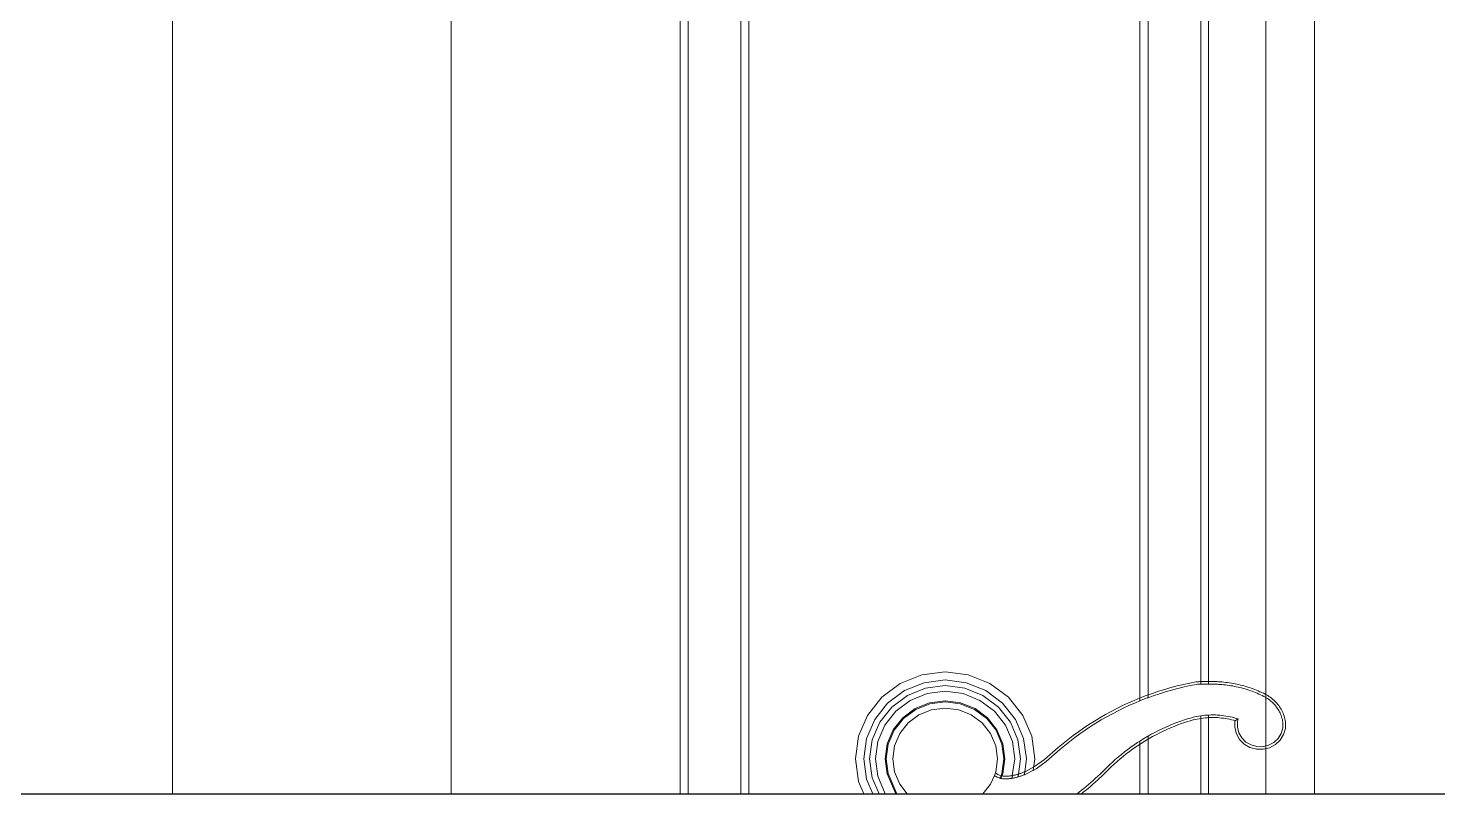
# Model space of a CAD drawing. Header units: inches. Extents: x -5096374 to -5070857, y -3259973 to -3243900.
# Drawn here: x -5072345.47 to -5072338.15, y -3259140.1 to -3259136.12 of the extents above; entities that cross this region are included whole.
import ezdxf

# ---------------------------------------------------------------- set-up
doc = ezdxf.new("R2010")
doc.units = ezdxf.units.IN
doc.header["$LTSCALE"] = 2
doc.header["$MEASUREMENT"] = 0
doc.layers.get('0').update_dxf_attribs({"linetype": 'CONTINUOUS'})
doc.layers.add('window', color=4, linetype='CONTINUOUS', lineweight=13)

msp = doc.modelspace()

# ---------------------------------------------------------------- linework, layer by layer
at = {"ltscale": 0.5}
msp.add_line((-5072498.6349, -3259140.0962), (-5072073.9565, -3259140.0962), dxfattribs=at)
at = {"layer": 'window'}
for p, q in [((-5072344.7152, -3259094.2814), (-5072344.7152, -3259140.0962)), ((-5072343.2689, -3259095.6783), (-5072343.2689, -3259140.0962)), ((-5072339.0389, -3259099.7818), (-5072339.0389, -3259140.0962)), ((-5072338.7869, -3259140.0962), (-5072338.7869, -3259100.0262)), ((-5072342.0797, -3259133.3103), (-5072342.0797, -3259140.0962)), ((-5072342.0393, -3259133.3372), (-5072342.0393, -3259140.0962)), ((-5072339.3775, -3259139.5134), (-5072339.377, -3259133.3372)), ((-5072339.3365, -3259139.5262), (-5072339.3365, -3259133.3103)), ((-5072341.7659, -3259133.5191), (-5072341.7659, -3259140.0962)), ((-5072341.7229, -3259140.0962), (-5072341.7229, -3259133.5477)), ((-5072339.6934, -3259133.5477), (-5072339.6934, -3259139.6138)), ((-5072339.6504, -3259139.5971), (-5072339.6504, -3259133.5191)), ((-5072340.9373, -3259139.5234), (-5072340.825, -3259139.4783)), ((-5072340.825, -3259139.4783), (-5072340.7045, -3259139.4629)), ((-5072340.8137, -3259139.5192), (-5072340.7045, -3259139.5052)), ((-5072340.7045, -3259139.4629), (-5072340.584, -3259139.4783)), ((-5072340.7045, -3259139.5052), (-5072340.5953, -3259139.5192)), ((-5072340.584, -3259139.4783), (-5072340.4717, -3259139.5234)), ((-5072339.3831, -3259139.5137), (-5072339.3775, -3259139.5134)), ((-5072339.3775, -3259139.5134), (-5072339.372, -3259139.5132)), ((-5072339.3769, -3259139.5269), (-5072339.3775, -3259139.5134)), ((-5072339.372, -3259139.5132), (-5072339.3664, -3259139.513)), ((-5072339.3664, -3259139.513), (-5072339.3609, -3259139.5129)), ((-5072339.3609, -3259139.5129), (-5072339.3553, -3259139.5128)), ((-5072339.3553, -3259139.5128), (-5072339.3498, -3259139.5127)), ((-5072339.3498, -3259139.5127), (-5072339.3442, -3259139.5127)), ((-5072339.3442, -3259139.5127), (-5072339.3387, -3259139.5127)), ((-5072339.3387, -3259139.5127), (-5072339.3331, -3259139.5127)), ((-5072339.3331, -3259139.5127), (-5072339.3276, -3259139.5127)), ((-5072339.3276, -3259139.5127), (-5072339.322, -3259139.5128)), ((-5072339.322, -3259139.5128), (-5072339.3165, -3259139.513)), ((-5072339.3165, -3259139.513), (-5072339.3109, -3259139.5131)), ((-5072339.3109, -3259139.5131), (-5072339.3054, -3259139.5133)), ((-5072339.3054, -3259139.5133), (-5072339.2998, -3259139.5136)), ((-5072341.0337, -3259139.5952), (-5072340.9373, -3259139.5234)), ((-5072341.0029, -3259139.6251), (-5072340.9155, -3259139.5601)), ((-5072340.9814, -3259139.646), (-5072340.9003, -3259139.5856)), ((-5072340.9155, -3259139.5601), (-5072340.8137, -3259139.5192)), ((-5072340.9003, -3259139.5856), (-5072340.8058, -3259139.5477)), ((-5072340.8853, -3259139.6109), (-5072340.7981, -3259139.5758)), ((-5072340.8058, -3259139.5477), (-5072340.7045, -3259139.534)), ((-5072340.7981, -3259139.5758), (-5072340.7045, -3259139.5639)), ((-5072340.7045, -3259139.534), (-5072340.6029, -3259139.547)), ((-5072340.7045, -3259139.5639), (-5072340.6109, -3259139.5758)), ((-5072340.6109, -3259139.5758), (-5072340.5237, -3259139.6109)), ((-5072340.6029, -3259139.547), (-5072340.5087, -3259139.5856)), ((-5072340.5953, -3259139.5192), (-5072340.4935, -3259139.5601)), ((-5072340.5087, -3259139.5856), (-5072340.4276, -3259139.646)), ((-5072340.4935, -3259139.5601), (-5072340.4061, -3259139.6251)), ((-5072340.4717, -3259139.5234), (-5072340.3752, -3259139.5952)), ((-5072339.6911, -3259139.5982), (-5072339.6599, -3259139.5861)), ((-5072339.6599, -3259139.5861), (-5072339.6283, -3259139.5748)), ((-5072339.6283, -3259139.5748), (-5072339.5965, -3259139.5641)), ((-5072339.6236, -3259139.5875), (-5072339.5921, -3259139.5769)), ((-5072339.5965, -3259139.5641), (-5072339.5645, -3259139.5541)), ((-5072339.5921, -3259139.5769), (-5072339.5604, -3259139.567)), ((-5072339.5645, -3259139.5541), (-5072339.5323, -3259139.5449)), ((-5072339.5604, -3259139.567), (-5072339.5284, -3259139.5578)), ((-5072339.5323, -3259139.5449), (-5072339.4998, -3259139.5363)), ((-5072339.5284, -3259139.5578), (-5072339.4963, -3259139.5493)), ((-5072339.4998, -3259139.5363), (-5072339.4671, -3259139.5284)), ((-5072339.4963, -3259139.5493), (-5072339.4639, -3259139.5415)), ((-5072339.4671, -3259139.5284), (-5072339.4343, -3259139.5213)), ((-5072339.4639, -3259139.5415), (-5072339.4314, -3259139.5345)), ((-5072339.4343, -3259139.5213), (-5072339.4006, -3259139.5147)), ((-5072339.4314, -3259139.5345), (-5072339.3987, -3259139.5281)), ((-5072339.4006, -3259139.5147), (-5072339.3941, -3259139.5143)), ((-5072339.3987, -3259139.5281), (-5072339.3933, -3259139.5277)), ((-5072339.3941, -3259139.5143), (-5072339.3886, -3259139.514)), ((-5072339.3933, -3259139.5277), (-5072339.3878, -3259139.5274)), ((-5072339.3886, -3259139.514), (-5072339.3831, -3259139.5137)), ((-5072339.3878, -3259139.5274), (-5072339.3824, -3259139.5272)), ((-5072339.3824, -3259139.5272), (-5072339.3769, -3259139.5269)), ((-5072339.3769, -3259139.5269), (-5072339.3715, -3259139.5267)), ((-5072339.3715, -3259139.5267), (-5072339.366, -3259139.5265)), ((-5072339.366, -3259139.5265), (-5072339.3605, -3259139.5264)), ((-5072339.3605, -3259139.5264), (-5072339.3551, -3259139.5263)), ((-5072339.3551, -3259139.5263), (-5072339.3496, -3259139.5262)), ((-5072339.3496, -3259139.5262), (-5072339.3441, -3259139.5262)), ((-5072339.3441, -3259139.5262), (-5072339.3387, -3259139.5262)), ((-5072339.3387, -3259139.5262), (-5072339.3365, -3259139.5262)), ((-5072339.3365, -3259139.5262), (-5072339.3332, -3259139.5262)), ((-5072339.3332, -3259139.5262), (-5072339.3278, -3259139.5262)), ((-5072339.3278, -3259139.5262), (-5072339.3223, -3259139.5263)), ((-5072339.3223, -3259139.5263), (-5072339.3168, -3259139.5265)), ((-5072339.3168, -3259139.5265), (-5072339.3114, -3259139.5266)), ((-5072339.3114, -3259139.5266), (-5072339.3059, -3259139.5268)), ((-5072339.3059, -3259139.5268), (-5072339.3005, -3259139.527)), ((-5072339.3005, -3259139.527), (-5072339.295, -3259139.5273)), ((-5072339.2998, -3259139.5136), (-5072339.2943, -3259139.5138)), ((-5072339.295, -3259139.5273), (-5072339.2895, -3259139.5276)), ((-5072339.2943, -3259139.5138), (-5072339.2887, -3259139.5141)), ((-5072339.2895, -3259139.5276), (-5072339.2841, -3259139.5279)), ((-5072339.2887, -3259139.5141), (-5072339.2832, -3259139.5144)), ((-5072339.2841, -3259139.5279), (-5072339.2786, -3259139.5283)), ((-5072339.2832, -3259139.5144), (-5072339.2777, -3259139.5148)), ((-5072339.2786, -3259139.5283), (-5072339.2732, -3259139.5287)), ((-5072339.2777, -3259139.5148), (-5072339.2721, -3259139.5152)), ((-5072339.2732, -3259139.5287), (-5072339.2677, -3259139.5291)), ((-5072339.2721, -3259139.5152), (-5072339.2665, -3259139.5156)), ((-5072339.2677, -3259139.5291), (-5072339.2583, -3259139.5299)), ((-5072339.2665, -3259139.5156), (-5072339.2569, -3259139.5165)), ((-5072339.2583, -3259139.5299), (-5072339.2488, -3259139.5309)), ((-5072339.2569, -3259139.5165), (-5072339.2472, -3259139.5175)), ((-5072339.2488, -3259139.5309), (-5072339.2394, -3259139.5321)), ((-5072339.2472, -3259139.5175), (-5072339.2375, -3259139.5187)), ((-5072339.2394, -3259139.5321), (-5072339.2299, -3259139.5334)), ((-5072339.2375, -3259139.5187), (-5072339.2279, -3259139.52)), ((-5072339.2299, -3259139.5334), (-5072339.2205, -3259139.5348)), ((-5072339.2279, -3259139.52), (-5072339.2182, -3259139.5215)), ((-5072339.2205, -3259139.5348), (-5072339.2112, -3259139.5364)), ((-5072339.2182, -3259139.5215), (-5072339.2086, -3259139.5232)), ((-5072339.2112, -3259139.5364), (-5072339.2018, -3259139.5382)), ((-5072339.2086, -3259139.5232), (-5072339.1991, -3259139.525)), ((-5072339.2018, -3259139.5382), (-5072339.1925, -3259139.5401)), ((-5072339.1991, -3259139.525), (-5072339.1895, -3259139.5269)), ((-5072339.1925, -3259139.5401), (-5072339.1832, -3259139.5421)), ((-5072339.1895, -3259139.5269), (-5072339.18, -3259139.529)), ((-5072339.1832, -3259139.5421), (-5072339.174, -3259139.5443)), ((-5072339.18, -3259139.529), (-5072339.1705, -3259139.5313)), ((-5072339.174, -3259139.5443), (-5072339.1648, -3259139.5467)), ((-5072339.1705, -3259139.5313), (-5072339.1611, -3259139.5337)), ((-5072339.1648, -3259139.5467), (-5072339.1556, -3259139.5492)), ((-5072339.1611, -3259139.5337), (-5072339.1517, -3259139.5362)), ((-5072339.1556, -3259139.5492), (-5072339.1465, -3259139.5518)), ((-5072339.1517, -3259139.5362), (-5072339.1424, -3259139.5389)), ((-5072339.1465, -3259139.5518), (-5072339.1374, -3259139.5546)), ((-5072339.1424, -3259139.5389), (-5072339.1331, -3259139.5418)), ((-5072339.1374, -3259139.5546), (-5072339.1284, -3259139.5576)), ((-5072339.1331, -3259139.5418), (-5072339.1238, -3259139.5448)), ((-5072339.1284, -3259139.5576), (-5072339.1194, -3259139.5607)), ((-5072339.1238, -3259139.5448), (-5072339.1147, -3259139.548)), ((-5072339.1194, -3259139.5607), (-5072339.1105, -3259139.5639)), ((-5072339.1147, -3259139.548), (-5072339.1055, -3259139.5513)), ((-5072339.1105, -3259139.5639), (-5072339.1016, -3259139.5673)), ((-5072339.1055, -3259139.5513), (-5072339.0964, -3259139.5547)), ((-5072339.1016, -3259139.5673), (-5072339.0928, -3259139.5708)), ((-5072339.0964, -3259139.5547), (-5072339.0874, -3259139.5583)), ((-5072339.0928, -3259139.5708), (-5072339.0841, -3259139.5744)), ((-5072339.0874, -3259139.5583), (-5072339.0785, -3259139.5621)), ((-5072339.0841, -3259139.5744), (-5072339.0754, -3259139.5782)), ((-5072339.0785, -3259139.5621), (-5072339.0696, -3259139.566)), ((-5072339.0754, -3259139.5782), (-5072339.0668, -3259139.5822)), ((-5072339.0696, -3259139.566), (-5072339.0608, -3259139.57)), ((-5072339.0668, -3259139.5822), (-5072339.0583, -3259139.5862)), ((-5072339.0608, -3259139.57), (-5072339.052, -3259139.5742)), ((-5072339.0583, -3259139.5862), (-5072339.0498, -3259139.5904)), ((-5072339.052, -3259139.5742), (-5072339.0433, -3259139.5785)), ((-5072339.0433, -3259139.5785), (-5072339.0364, -3259139.5822)), ((-5072339.0364, -3259139.5822), (-5072339.0297, -3259139.5861)), ((-5072339.0297, -3259139.5861), (-5072339.0231, -3259139.5903)), ((-5072341.1077, -3259139.6888), (-5072341.0337, -3259139.5952)), ((-5072341.07, -3259139.7099), (-5072341.0029, -3259139.6251)), ((-5072341.0436, -3259139.7247), (-5072340.9814, -3259139.646)), ((-5072340.9601, -3259139.6666), (-5072340.8853, -3259139.6109)), ((-5072340.9242, -3259139.7015), (-5072340.8598, -3259139.6536)), ((-5072340.9203, -3259139.7053), (-5072340.8571, -3259139.6582)), ((-5072340.8598, -3259139.6536), (-5072340.7849, -3259139.6235)), ((-5072340.8571, -3259139.6582), (-5072340.7835, -3259139.6287)), ((-5072340.7749, -3259139.6597), (-5072340.8405, -3259139.6861)), ((-5072340.7849, -3259139.6235), (-5072340.7045, -3259139.6132)), ((-5072340.7835, -3259139.6287), (-5072340.7045, -3259139.6186)), ((-5072340.7045, -3259139.6507), (-5072340.7749, -3259139.6597)), ((-5072340.7045, -3259139.6132), (-5072340.6241, -3259139.6235)), ((-5072340.7045, -3259139.6186), (-5072340.6255, -3259139.6287)), ((-5072340.6341, -3259139.6597), (-5072340.7045, -3259139.6507)), ((-5072340.5685, -3259139.6861), (-5072340.6341, -3259139.6597)), ((-5072340.6255, -3259139.6287), (-5072340.5519, -3259139.6582)), ((-5072340.6241, -3259139.6235), (-5072340.5491, -3259139.6536)), ((-5072340.5519, -3259139.6582), (-5072340.4887, -3259139.7053)), ((-5072340.5491, -3259139.6536), (-5072340.4848, -3259139.7015)), ((-5072340.5237, -3259139.6109), (-5072340.4488, -3259139.6666)), ((-5072340.4276, -3259139.646), (-5072340.3653, -3259139.7247)), ((-5072340.4061, -3259139.6251), (-5072340.339, -3259139.7099)), ((-5072340.3752, -3259139.5952), (-5072340.3012, -3259139.6888)), ((-5072339.8429, -3259139.6685), (-5072339.8132, -3259139.6531)), ((-5072339.8132, -3259139.6531), (-5072339.7832, -3259139.6384)), ((-5072339.8068, -3259139.6651), (-5072339.777, -3259139.6505)), ((-5072339.7832, -3259139.6384), (-5072339.7528, -3259139.6243)), ((-5072339.777, -3259139.6505), (-5072339.7469, -3259139.6366)), ((-5072339.7528, -3259139.6243), (-5072339.7221, -3259139.6109)), ((-5072339.7469, -3259139.6366), (-5072339.7165, -3259139.6233)), ((-5072339.7221, -3259139.6109), (-5072339.6911, -3259139.5982)), ((-5072339.7165, -3259139.6233), (-5072339.6934, -3259139.6138)), ((-5072339.6934, -3259139.6138), (-5072339.6859, -3259139.6107)), ((-5072339.6859, -3259139.6107), (-5072339.6549, -3259139.5987)), ((-5072339.6549, -3259139.5987), (-5072339.6504, -3259139.5971)), ((-5072339.6504, -3259139.5971), (-5072339.6236, -3259139.5875)), ((-5072339.0498, -3259139.5904), (-5072339.0434, -3259139.5939)), ((-5072339.0434, -3259139.5939), (-5072339.0389, -3259139.5964)), ((-5072339.0389, -3259139.5964), (-5072339.0371, -3259139.5975)), ((-5072339.0371, -3259139.5975), (-5072339.0309, -3259139.6014)), ((-5072339.0309, -3259139.6014), (-5072339.0249, -3259139.6055)), ((-5072339.0249, -3259139.6055), (-5072339.0191, -3259139.6099)), ((-5072339.0231, -3259139.5903), (-5072339.0167, -3259139.5947)), ((-5072339.0191, -3259139.6099), (-5072339.0135, -3259139.6144)), ((-5072339.0167, -3259139.5947), (-5072339.0104, -3259139.5993)), ((-5072339.0135, -3259139.6144), (-5072339.008, -3259139.6192)), ((-5072339.0104, -3259139.5993), (-5072339.0044, -3259139.6042)), ((-5072339.008, -3259139.6192), (-5072339.0028, -3259139.6242)), ((-5072339.0044, -3259139.6042), (-5072338.9985, -3259139.6094)), ((-5072339.0028, -3259139.6242), (-5072338.9977, -3259139.6293)), ((-5072338.9985, -3259139.6094), (-5072338.9929, -3259139.6147)), ((-5072338.9977, -3259139.6293), (-5072338.9929, -3259139.6347)), ((-5072338.9929, -3259139.6147), (-5072338.9875, -3259139.6202)), ((-5072338.9929, -3259139.6347), (-5072338.9883, -3259139.6402)), ((-5072338.9883, -3259139.6402), (-5072338.9839, -3259139.6459)), ((-5072338.9875, -3259139.6202), (-5072338.9823, -3259139.626)), ((-5072338.9839, -3259139.6459), (-5072338.9797, -3259139.6518)), ((-5072338.9823, -3259139.626), (-5072338.9773, -3259139.6319)), ((-5072338.9797, -3259139.6518), (-5072338.9758, -3259139.6578)), ((-5072338.9773, -3259139.6319), (-5072338.9726, -3259139.638)), ((-5072338.9758, -3259139.6578), (-5072338.9721, -3259139.6639)), ((-5072338.9726, -3259139.638), (-5072338.9681, -3259139.6443)), ((-5072338.9681, -3259139.6443), (-5072338.9639, -3259139.6508)), ((-5072338.9639, -3259139.6508), (-5072338.96, -3259139.6574)), ((-5072338.96, -3259139.6574), (-5072338.9563, -3259139.6641)), ((-5072341.1543, -3259139.7977), (-5072341.1077, -3259139.6888)), ((-5072341.1121, -3259139.8087), (-5072341.07, -3259139.7099)), ((-5072341.0828, -3259139.8163), (-5072341.0436, -3259139.7247)), ((-5072341.0176, -3259139.7392), (-5072340.9601, -3259139.6666)), ((-5072340.9735, -3259139.7639), (-5072340.9242, -3259139.7015)), ((-5072340.9688, -3259139.7666), (-5072340.9203, -3259139.7053)), ((-5072340.8969, -3259139.728), (-5072340.9401, -3259139.7827)), ((-5072340.8405, -3259139.6861), (-5072340.8969, -3259139.728)), ((-5072340.5121, -3259139.728), (-5072340.5685, -3259139.6861)), ((-5072340.4689, -3259139.7827), (-5072340.5121, -3259139.728)), ((-5072340.4887, -3259139.7053), (-5072340.4402, -3259139.7666)), ((-5072340.4848, -3259139.7015), (-5072340.4354, -3259139.7639)), ((-5072340.4488, -3259139.6666), (-5072340.3914, -3259139.7392)), ((-5072340.3653, -3259139.7247), (-5072340.3262, -3259139.8163)), ((-5072340.339, -3259139.7099), (-5072340.2968, -3259139.8087)), ((-5072340.3012, -3259139.6888), (-5072340.2547, -3259139.7977)), ((-5072339.9578, -3259139.7363), (-5072339.9297, -3259139.7184)), ((-5072339.95, -3259139.7475), (-5072339.9222, -3259139.7298)), ((-5072339.9297, -3259139.7184), (-5072339.9011, -3259139.7011)), ((-5072339.9222, -3259139.7298), (-5072339.8939, -3259139.7127)), ((-5072339.9011, -3259139.7011), (-5072339.8722, -3259139.6845)), ((-5072339.8939, -3259139.7127), (-5072339.8652, -3259139.6962)), ((-5072339.8722, -3259139.6845), (-5072339.8429, -3259139.6685)), ((-5072339.8652, -3259139.6962), (-5072339.8362, -3259139.6803)), ((-5072339.8362, -3259139.6803), (-5072339.8068, -3259139.6651)), ((-5072339.501, -3259139.7261), (-5072339.5205, -3259139.7337)), ((-5072339.4814, -3259139.7189), (-5072339.501, -3259139.7261)), ((-5072339.4766, -3259139.7316), (-5072339.496, -3259139.7387)), ((-5072339.4615, -3259139.7121), (-5072339.4814, -3259139.7189)), ((-5072339.457, -3259139.7249), (-5072339.4766, -3259139.7316)), ((-5072339.4416, -3259139.7057), (-5072339.4615, -3259139.7121)), ((-5072339.4374, -3259139.7186), (-5072339.457, -3259139.7249)), ((-5072339.4311, -3259139.7026), (-5072339.4416, -3259139.7057)), ((-5072339.4272, -3259139.7155), (-5072339.4374, -3259139.7186)), ((-5072339.4205, -3259139.6998), (-5072339.4311, -3259139.7026)), ((-5072339.417, -3259139.7128), (-5072339.4272, -3259139.7155)), ((-5072339.4098, -3259139.6972), (-5072339.4205, -3259139.6998)), ((-5072339.4067, -3259139.7103), (-5072339.417, -3259139.7128)), ((-5072339.3991, -3259139.6949), (-5072339.4098, -3259139.6972)), ((-5072339.3963, -3259139.7081), (-5072339.4067, -3259139.7103)), ((-5072339.3883, -3259139.6929), (-5072339.3991, -3259139.6949)), ((-5072339.3859, -3259139.7062), (-5072339.3963, -3259139.7081)), ((-5072339.3775, -3259139.6911), (-5072339.3883, -3259139.6929)), ((-5072339.3754, -3259139.7045), (-5072339.3859, -3259139.7062)), ((-5072339.3666, -3259139.6897), (-5072339.3775, -3259139.6911)), ((-5072339.3774, -3259140.0962), (-5072339.3775, -3259139.6911)), ((-5072339.3649, -3259139.7031), (-5072339.3754, -3259139.7045)), ((-5072339.3557, -3259139.6885), (-5072339.3666, -3259139.6897)), ((-5072339.3543, -3259139.7019), (-5072339.3649, -3259139.7031)), ((-5072339.3447, -3259139.6876), (-5072339.3557, -3259139.6885)), ((-5072339.3437, -3259139.7011), (-5072339.3543, -3259139.7019)), ((-5072339.3365, -3259139.6871), (-5072339.3447, -3259139.6876)), ((-5072339.3331, -3259139.7005), (-5072339.3437, -3259139.7011)), ((-5072339.3338, -3259139.687), (-5072339.3365, -3259139.6871)), ((-5072339.3365, -3259140.0962), (-5072339.3365, -3259139.6871)), ((-5072339.3228, -3259139.6867), (-5072339.3338, -3259139.687)), ((-5072339.3225, -3259139.7001), (-5072339.3331, -3259139.7005)), ((-5072339.3118, -3259139.6866), (-5072339.3228, -3259139.6867)), ((-5072339.3119, -3259139.7001), (-5072339.3225, -3259139.7001)), ((-5072339.3013, -3259139.7003), (-5072339.3119, -3259139.7001)), ((-5072339.3008, -3259139.6868), (-5072339.3118, -3259139.6866)), ((-5072339.2907, -3259139.7008), (-5072339.3013, -3259139.7003)), ((-5072339.2898, -3259139.6873), (-5072339.3008, -3259139.6868)), ((-5072339.2801, -3259139.7016), (-5072339.2907, -3259139.7008)), ((-5072339.2789, -3259139.6881), (-5072339.2898, -3259139.6873)), ((-5072339.2695, -3259139.7026), (-5072339.2801, -3259139.7016)), ((-5072339.268, -3259139.6892), (-5072339.2789, -3259139.6881)), ((-5072339.259, -3259139.7039), (-5072339.2695, -3259139.7026)), ((-5072339.2571, -3259139.6905), (-5072339.268, -3259139.6892)), ((-5072339.2485, -3259139.7055), (-5072339.259, -3259139.7039)), ((-5072339.2462, -3259139.6922), (-5072339.2571, -3259139.6905)), ((-5072339.2381, -3259139.7073), (-5072339.2485, -3259139.7055)), ((-5072339.2354, -3259139.6941), (-5072339.2462, -3259139.6922)), ((-5072339.2277, -3259139.7094), (-5072339.2381, -3259139.7073)), ((-5072339.2247, -3259139.6963), (-5072339.2354, -3259139.6941)), ((-5072339.2174, -3259139.7118), (-5072339.2277, -3259139.7094)), ((-5072339.214, -3259139.6987), (-5072339.2247, -3259139.6963)), ((-5072339.2071, -3259139.7145), (-5072339.2174, -3259139.7118)), ((-5072339.2033, -3259139.7015), (-5072339.214, -3259139.6987)), ((-5072339.1995, -3259139.7166), (-5072339.2071, -3259139.7145)), ((-5072339.1928, -3259139.7045), (-5072339.2033, -3259139.7015)), ((-5072339.2005, -3259139.7516), (-5072339.1999, -3259139.718)), ((-5072339.1999, -3259139.718), (-5072339.1995, -3259139.7166)), ((-5072339.1969, -3259139.7174), (-5072339.1995, -3259139.7166)), ((-5072339.1824, -3259139.7077), (-5072339.1975, -3259139.7156)), ((-5072339.1824, -3259139.7077), (-5072339.1928, -3259139.7045)), ((-5072339.1866, -3259139.7501), (-5072339.186, -3259139.72)), ((-5072339.186, -3259139.72), (-5072339.1824, -3259139.7077)), ((-5072338.9721, -3259139.6639), (-5072338.9687, -3259139.6702)), ((-5072338.9687, -3259139.6702), (-5072338.9655, -3259139.6766)), ((-5072338.9655, -3259139.6766), (-5072338.9626, -3259139.6832)), ((-5072338.9626, -3259139.6832), (-5072338.9599, -3259139.6898)), ((-5072338.9599, -3259139.6898), (-5072338.9575, -3259139.6965)), ((-5072338.9575, -3259139.6965), (-5072338.9554, -3259139.7034)), ((-5072338.9563, -3259139.6641), (-5072338.9529, -3259139.671)), ((-5072338.9554, -3259139.7034), (-5072338.9536, -3259139.7102)), ((-5072338.9536, -3259139.7102), (-5072338.952, -3259139.7172)), ((-5072338.9529, -3259139.671), (-5072338.9497, -3259139.678)), ((-5072338.952, -3259139.7172), (-5072338.9507, -3259139.7242)), ((-5072338.9507, -3259139.7242), (-5072338.9513, -3259139.7542)), ((-5072338.9497, -3259139.678), (-5072338.9469, -3259139.6852)), ((-5072338.9469, -3259139.6852), (-5072338.9443, -3259139.6924)), ((-5072338.9443, -3259139.6924), (-5072338.942, -3259139.6997)), ((-5072338.942, -3259139.6997), (-5072338.9401, -3259139.7071)), ((-5072338.9401, -3259139.7071), (-5072338.9384, -3259139.7146)), ((-5072338.9384, -3259139.7146), (-5072338.9368, -3259139.7231)), ((-5072338.9368, -3259139.7231), (-5072338.9374, -3259139.7563)), ((-5072341.1701, -3259139.9146), (-5072341.1543, -3259139.7977)), ((-5072341.0537, -3259139.8238), (-5072341.0176, -3259139.7392)), ((-5072341.0046, -3259139.8366), (-5072340.9735, -3259139.7639)), ((-5072340.9993, -3259139.838), (-5072340.9688, -3259139.7666)), ((-5072340.9401, -3259139.7827), (-5072340.9673, -3259139.8463)), ((-5072340.4417, -3259139.8463), (-5072340.4689, -3259139.7827)), ((-5072340.4402, -3259139.7666), (-5072340.4097, -3259139.838)), ((-5072340.4354, -3259139.7639), (-5072340.4044, -3259139.8366)), ((-5072340.3914, -3259139.7392), (-5072340.3552, -3259139.8238)), ((-5072340.2547, -3259139.7977), (-5072340.2388, -3259139.9146)), ((-5072340.066, -3259139.8138), (-5072340.0396, -3259139.7936)), ((-5072340.0572, -3259139.8243), (-5072340.0311, -3259139.8042)), ((-5072340.0396, -3259139.7936), (-5072340.0128, -3259139.7739)), ((-5072340.0311, -3259139.8042), (-5072340.0045, -3259139.7847)), ((-5072340.0128, -3259139.7739), (-5072339.9855, -3259139.7548)), ((-5072340.0045, -3259139.7847), (-5072339.9775, -3259139.7658)), ((-5072339.9855, -3259139.7548), (-5072339.9578, -3259139.7363)), ((-5072339.9775, -3259139.7658), (-5072339.95, -3259139.7475)), ((-5072339.6521, -3259139.7973), (-5072339.6701, -3259139.8079)), ((-5072339.6504, -3259139.7964), (-5072339.6521, -3259139.7973)), ((-5072339.6339, -3259139.7871), (-5072339.6504, -3259139.7964)), ((-5072339.6504, -3259140.0962), (-5072339.6504, -3259139.7964)), ((-5072339.6271, -3259139.7989), (-5072339.645, -3259139.8089)), ((-5072339.6155, -3259139.7773), (-5072339.6339, -3259139.7871)), ((-5072339.6089, -3259139.7892), (-5072339.6271, -3259139.7989)), ((-5072339.5969, -3259139.7678), (-5072339.6155, -3259139.7773)), ((-5072339.5905, -3259139.7798), (-5072339.6089, -3259139.7892)), ((-5072339.5781, -3259139.7587), (-5072339.5969, -3259139.7678)), ((-5072339.572, -3259139.7709), (-5072339.5905, -3259139.7798)), ((-5072339.5591, -3259139.75), (-5072339.5781, -3259139.7587)), ((-5072339.5532, -3259139.7622), (-5072339.572, -3259139.7709)), ((-5072339.5399, -3259139.7416), (-5072339.5591, -3259139.75)), ((-5072339.5343, -3259139.754), (-5072339.5532, -3259139.7622)), ((-5072339.5205, -3259139.7337), (-5072339.5399, -3259139.7416)), ((-5072339.5152, -3259139.7461), (-5072339.5343, -3259139.754)), ((-5072339.496, -3259139.7387), (-5072339.5152, -3259139.7461)), ((-5072339.1922, -3259139.7842), (-5072339.2005, -3259139.7516)), ((-5072339.1754, -3259139.8136), (-5072339.1922, -3259139.7842)), ((-5072339.1791, -3259139.7792), (-5072339.1866, -3259139.7501)), ((-5072339.1641, -3259139.8055), (-5072339.1791, -3259139.7792)), ((-5072339.1426, -3259139.8272), (-5072339.1641, -3259139.8055)), ((-5072338.9599, -3259139.7831), (-5072338.9758, -3259139.8089)), ((-5072338.947, -3259139.7886), (-5072338.9649, -3259139.8174)), ((-5072338.9513, -3259139.7542), (-5072338.9599, -3259139.7831)), ((-5072338.9374, -3259139.7563), (-5072338.947, -3259139.7886)), ((-5072341.1265, -3259139.9146), (-5072341.1121, -3259139.8087)), ((-5072341.0968, -3259139.9146), (-5072341.0828, -3259139.8163)), ((-5072341.066, -3259139.9146), (-5072341.0537, -3259139.8238)), ((-5072341.0152, -3259139.9146), (-5072341.0046, -3259139.8366)), ((-5072341.0097, -3259139.9146), (-5072340.9993, -3259139.838)), ((-5072340.9673, -3259139.8463), (-5072340.9765, -3259139.9146)), ((-5072340.4324, -3259139.9146), (-5072340.4417, -3259139.8463)), ((-5072340.4097, -3259139.838), (-5072340.3993, -3259139.9146)), ((-5072340.4044, -3259139.8366), (-5072340.3938, -3259139.9146)), ((-5072340.3552, -3259139.8238), (-5072340.3429, -3259139.9146)), ((-5072340.3262, -3259139.8163), (-5072340.3129, -3259139.9146)), ((-5072340.2968, -3259139.8087), (-5072340.2825, -3259139.9146)), ((-5072340.189, -3259139.9178), (-5072340.1172, -3259139.856)), ((-5072340.1802, -3259139.9282), (-5072340.1081, -3259139.8661)), ((-5072340.1172, -3259139.856), (-5072340.0919, -3259139.8347)), ((-5072340.1081, -3259139.8661), (-5072340.0829, -3259139.8449)), ((-5072340.0919, -3259139.8347), (-5072340.066, -3259139.8138)), ((-5072340.0829, -3259139.8449), (-5072340.0572, -3259139.8243)), ((-5072339.7729, -3259139.8786), (-5072339.7892, -3259139.8915)), ((-5072339.7564, -3259139.8659), (-5072339.7729, -3259139.8786)), ((-5072339.7479, -3259139.8766), (-5072339.7642, -3259139.8891)), ((-5072339.7396, -3259139.8537), (-5072339.7564, -3259139.8659)), ((-5072339.7314, -3259139.8645), (-5072339.7479, -3259139.8766)), ((-5072339.7226, -3259139.8417), (-5072339.7396, -3259139.8537)), ((-5072339.7146, -3259139.8527), (-5072339.7314, -3259139.8645)), ((-5072339.7053, -3259139.8301), (-5072339.7226, -3259139.8417)), ((-5072339.6975, -3259139.8413), (-5072339.7146, -3259139.8527)), ((-5072339.6934, -3259139.8224), (-5072339.7053, -3259139.8301)), ((-5072339.6803, -3259139.8301), (-5072339.6975, -3259139.8413)), ((-5072339.6878, -3259139.8188), (-5072339.6934, -3259139.8224)), ((-5072339.6934, -3259139.8224), (-5072339.6934, -3259140.0962)), ((-5072339.6701, -3259139.8079), (-5072339.6878, -3259139.8188)), ((-5072339.6627, -3259139.8194), (-5072339.6803, -3259139.8301)), ((-5072339.645, -3259139.8089), (-5072339.6627, -3259139.8194)), ((-5072339.1513, -3259139.8378), (-5072339.1754, -3259139.8136)), ((-5072339.1217, -3259139.8551), (-5072339.1513, -3259139.8378)), ((-5072339.1161, -3259139.8427), (-5072339.1426, -3259139.8272)), ((-5072339.0884, -3259139.8644), (-5072339.1217, -3259139.8551)), ((-5072339.0863, -3259139.851), (-5072339.1161, -3259139.8427)), ((-5072339.0537, -3259139.865), (-5072339.0884, -3259139.8644)), ((-5072339.0553, -3259139.8515), (-5072339.0863, -3259139.851)), ((-5072339.0389, -3259139.8476), (-5072339.0553, -3259139.8515)), ((-5072339.0201, -3259139.8569), (-5072339.0537, -3259139.865)), ((-5072339.0253, -3259139.8443), (-5072339.0389, -3259139.8476)), ((-5072339.0389, -3259140.0962), (-5072339.0389, -3259139.8476)), ((-5072338.9981, -3259139.8297), (-5072339.0253, -3259139.8443)), ((-5072338.9898, -3259139.8407), (-5072339.0201, -3259139.8569)), ((-5072338.9758, -3259139.8089), (-5072338.9981, -3259139.8297)), ((-5072338.9649, -3259139.8174), (-5072338.9898, -3259139.8407)), ((-5072341.1543, -3259140.0315), (-5072341.1701, -3259139.9146)), ((-5072341.1121, -3259140.0206), (-5072341.1265, -3259139.9146)), ((-5072341.0828, -3259140.0129), (-5072341.0968, -3259139.9146)), ((-5072341.0537, -3259140.0054), (-5072341.066, -3259139.9146)), ((-5072341.0046, -3259139.9926), (-5072341.0152, -3259139.9146)), ((-5072340.9993, -3259139.9912), (-5072341.0097, -3259139.9146)), ((-5072340.9765, -3259139.9146), (-5072340.9673, -3259139.9829)), ((-5072340.4417, -3259139.9829), (-5072340.4324, -3259139.9146)), ((-5072340.3993, -3259139.9146), (-5072340.4097, -3259139.9912)), ((-5072340.3938, -3259139.9146), (-5072340.4044, -3259139.9926)), ((-5072340.3429, -3259139.9146), (-5072340.3564, -3259140.0017)), ((-5072340.3129, -3259139.9146), (-5072340.3231, -3259139.9936)), ((-5072340.2825, -3259139.9146), (-5072340.2911, -3259139.9814)), ((-5072340.2388, -3259139.9146), (-5072340.247, -3259139.9746)), ((-5072340.2402, -3259139.955), (-5072340.189, -3259139.9178)), ((-5072340.2325, -3259139.9662), (-5072340.1802, -3259139.9282)), ((-5072339.8513, -3259139.9464), (-5072339.8661, -3259139.9609)), ((-5072339.8362, -3259139.9322), (-5072339.8513, -3259139.9464)), ((-5072339.8266, -3259139.942), (-5072339.8415, -3259139.956)), ((-5072339.8208, -3259139.9183), (-5072339.8362, -3259139.9322)), ((-5072339.8114, -3259139.9283), (-5072339.8266, -3259139.942)), ((-5072339.8051, -3259139.9048), (-5072339.8208, -3259139.9183)), ((-5072339.796, -3259139.9149), (-5072339.8114, -3259139.9283)), ((-5072339.7892, -3259139.8915), (-5072339.8051, -3259139.9048)), ((-5072339.7802, -3259139.9018), (-5072339.796, -3259139.9149)), ((-5072339.7642, -3259139.8891), (-5072339.7802, -3259139.9018)), ((-5072341.0798, -3259140.0962), (-5072341.1121, -3259140.0206)), ((-5072341.0472, -3259140.0962), (-5072341.0828, -3259140.0129)), ((-5072341.0149, -3259140.0962), (-5072341.0537, -3259140.0054)), ((-5072340.9603, -3259140.0962), (-5072341.0046, -3259139.9926)), ((-5072340.9544, -3259140.0962), (-5072340.9993, -3259139.9912)), ((-5072340.9673, -3259139.9829), (-5072340.9401, -3259140.0466)), ((-5072340.4689, -3259140.0466), (-5072340.4489, -3259140.0007)), ((-5072340.4437, -3259139.9875), (-5072340.4489, -3259140.0007)), ((-5072340.4489, -3259140.0007), (-5072340.444, -3259140.004)), ((-5072340.444, -3259140.004), (-5072340.4388, -3259140.007)), ((-5072340.4437, -3259139.9875), (-5072340.4417, -3259139.9829)), ((-5072340.4437, -3259139.9875), (-5072340.4407, -3259139.9898)), ((-5072340.4407, -3259139.9898), (-5072340.4364, -3259139.9926)), ((-5072340.4388, -3259140.007), (-5072340.4334, -3259140.0097)), ((-5072340.4364, -3259139.9926), (-5072340.432, -3259139.9952)), ((-5072340.4334, -3259140.0097), (-5072340.4279, -3259140.012)), ((-5072340.432, -3259139.9952), (-5072340.4274, -3259139.9975)), ((-5072340.4279, -3259140.012), (-5072340.4222, -3259140.0141)), ((-5072340.4274, -3259139.9975), (-5072340.4227, -3259139.9995)), ((-5072340.4227, -3259139.9995), (-5072340.4179, -3259140.0012)), ((-5072340.4222, -3259140.0141), (-5072340.4198, -3259140.0148)), ((-5072340.4129, -3259140.0026), (-5072340.4198, -3259140.0148)), ((-5072340.4198, -3259140.0148), (-5072340.4164, -3259140.0157)), ((-5072340.4179, -3259140.0012), (-5072340.4129, -3259140.0026)), ((-5072340.4164, -3259140.0157), (-5072340.4144, -3259140.0161)), ((-5072340.4079, -3259140.0037), (-5072340.4144, -3259140.0161)), ((-5072340.4144, -3259140.0161), (-5072340.4106, -3259140.017)), ((-5072340.4097, -3259139.9912), (-5072340.4129, -3259140.0026)), ((-5072340.4129, -3259140.0026), (-5072340.4079, -3259140.0037)), ((-5072340.4106, -3259140.017), (-5072340.4046, -3259140.0179)), ((-5072340.4044, -3259139.9926), (-5072340.4079, -3259140.0037)), ((-5072340.4079, -3259140.0037), (-5072340.4028, -3259140.0045)), ((-5072340.4046, -3259140.0179), (-5072340.3986, -3259140.0185)), ((-5072340.4028, -3259140.0045), (-5072340.3977, -3259140.005)), ((-5072340.3986, -3259140.0185), (-5072340.3926, -3259140.0186)), ((-5072340.3977, -3259140.005), (-5072340.3926, -3259140.0051)), ((-5072340.3926, -3259140.0051), (-5072340.3869, -3259140.005)), ((-5072340.3926, -3259140.0186), (-5072340.3865, -3259140.0185)), ((-5072340.3869, -3259140.005), (-5072340.3807, -3259140.0049)), ((-5072340.3865, -3259140.0185), (-5072340.3801, -3259140.0184)), ((-5072340.3807, -3259140.0049), (-5072340.375, -3259140.0044)), ((-5072340.3801, -3259140.0184), (-5072340.3736, -3259140.0179)), ((-5072340.375, -3259140.0044), (-5072340.3714, -3259140.004)), ((-5072340.3736, -3259140.0179), (-5072340.3697, -3259140.0174)), ((-5072340.3714, -3259140.004), (-5072340.3677, -3259140.0035)), ((-5072340.3697, -3259140.0174), (-5072340.3657, -3259140.0169)), ((-5072340.3677, -3259140.0035), (-5072340.3639, -3259140.003)), ((-5072340.3657, -3259140.0169), (-5072340.3617, -3259140.0163)), ((-5072340.3639, -3259140.003), (-5072340.3601, -3259140.0024)), ((-5072340.3617, -3259140.0163), (-5072340.3598, -3259140.016)), ((-5072340.3601, -3259140.0024), (-5072340.3564, -3259140.0017)), ((-5072340.3598, -3259140.016), (-5072340.3578, -3259140.0157)), ((-5072340.3552, -3259140.0054), (-5072340.3578, -3259140.0157)), ((-5072340.3578, -3259140.0157), (-5072340.3538, -3259140.015)), ((-5072340.3564, -3259140.0017), (-5072340.3526, -3259140.001)), ((-5072340.3564, -3259140.0017), (-5072340.3552, -3259140.0054)), ((-5072340.3538, -3259140.015), (-5072340.3499, -3259140.0142)), ((-5072340.3526, -3259140.001), (-5072340.3489, -3259140.0002)), ((-5072340.3499, -3259140.0142), (-5072340.346, -3259140.0134)), ((-5072340.3489, -3259140.0002), (-5072340.3452, -3259139.9994)), ((-5072340.346, -3259140.0134), (-5072340.342, -3259140.0126)), ((-5072340.3452, -3259139.9994), (-5072340.3414, -3259139.9986)), ((-5072340.342, -3259140.0126), (-5072340.3381, -3259140.0117)), ((-5072340.3414, -3259139.9986), (-5072340.3377, -3259139.9977)), ((-5072340.3381, -3259140.0117), (-5072340.3342, -3259140.0107)), ((-5072340.3377, -3259139.9977), (-5072340.3341, -3259139.9967)), ((-5072340.3342, -3259140.0107), (-5072340.3304, -3259140.0097)), ((-5072340.3341, -3259139.9967), (-5072340.3304, -3259139.9957)), ((-5072340.3304, -3259139.9957), (-5072340.3267, -3259139.9947)), ((-5072340.3304, -3259140.0097), (-5072340.3265, -3259140.0087)), ((-5072340.3267, -3259139.9947), (-5072340.3231, -3259139.9936)), ((-5072340.3231, -3259139.9936), (-5072340.3265, -3259140.0087)), ((-5072340.3265, -3259140.0087), (-5072340.3248, -3259140.0082)), ((-5072340.3231, -3259139.9936), (-5072340.3248, -3259140.0082)), ((-5072340.3248, -3259140.0082), (-5072340.3227, -3259140.0076)), ((-5072340.3231, -3259139.9936), (-5072340.3195, -3259139.9924)), ((-5072340.3227, -3259140.0076), (-5072340.3188, -3259140.0064)), ((-5072340.3195, -3259139.9924), (-5072340.3159, -3259139.9912)), ((-5072340.3188, -3259140.0064), (-5072340.315, -3259140.0052)), ((-5072340.3159, -3259139.9912), (-5072340.3123, -3259139.9899)), ((-5072340.315, -3259140.0052), (-5072340.3112, -3259140.0039)), ((-5072340.3123, -3259139.9899), (-5072340.3087, -3259139.9886)), ((-5072340.3112, -3259140.0039), (-5072340.3075, -3259140.0026)), ((-5072340.3087, -3259139.9886), (-5072340.3051, -3259139.9873)), ((-5072340.3075, -3259140.0026), (-5072340.3037, -3259140.0012)), ((-5072340.3051, -3259139.9873), (-5072340.3016, -3259139.9859)), ((-5072340.3037, -3259140.0012), (-5072340.3, -3259139.9998)), ((-5072340.3016, -3259139.9859), (-5072340.2981, -3259139.9844)), ((-5072340.3, -3259139.9998), (-5072340.2963, -3259139.9983)), ((-5072340.2981, -3259139.9844), (-5072340.2946, -3259139.9829)), ((-5072340.2963, -3259139.9983), (-5072340.2937, -3259139.9973)), ((-5072340.2946, -3259139.9829), (-5072340.2911, -3259139.9814)), ((-5072340.2911, -3259139.9814), (-5072340.2937, -3259139.9973)), ((-5072340.2937, -3259139.9973), (-5072340.2926, -3259139.9968)), ((-5072340.2926, -3259139.9968), (-5072340.2889, -3259139.9952)), ((-5072340.2911, -3259139.9814), (-5072340.2878, -3259139.9799)), ((-5072340.2889, -3259139.9952), (-5072340.2853, -3259139.9936)), ((-5072340.2878, -3259139.9799), (-5072340.2554, -3259139.9638)), ((-5072340.2853, -3259139.9936), (-5072340.2816, -3259139.992)), ((-5072340.2816, -3259139.992), (-5072340.2487, -3259139.9756)), ((-5072340.2554, -3259139.9638), (-5072340.2402, -3259139.955)), ((-5072340.2487, -3259139.9756), (-5072340.247, -3259139.9746)), ((-5072340.247, -3259139.9746), (-5072340.2325, -3259139.9662)), ((-5072339.9236, -3259140.0158), (-5072339.9355, -3259140.0264)), ((-5072339.9141, -3259140.0256), (-5072339.9261, -3259140.0364)), ((-5072339.9119, -3259140.005), (-5072339.9236, -3259140.0158)), ((-5072339.9023, -3259140.0148), (-5072339.9141, -3259140.0256)), ((-5072339.9003, -3259139.9941), (-5072339.9119, -3259140.005)), ((-5072339.8906, -3259140.0038), (-5072339.9023, -3259140.0148)), ((-5072339.8888, -3259139.9832), (-5072339.9003, -3259139.9941)), ((-5072339.879, -3259139.9927), (-5072339.8906, -3259140.0038)), ((-5072339.8774, -3259139.9721), (-5072339.8888, -3259139.9832)), ((-5072339.8675, -3259139.9816), (-5072339.879, -3259139.9927)), ((-5072339.8661, -3259139.9609), (-5072339.8774, -3259139.9721)), ((-5072339.8562, -3259139.9704), (-5072339.8675, -3259139.9816)), ((-5072339.8415, -3259139.956), (-5072339.8562, -3259139.9704)), ((-5072341.1266, -3259140.0962), (-5072341.1543, -3259140.0315)), ((-5072340.9401, -3259140.0466), (-5072340.9008, -3259140.0962)), ((-5072340.5082, -3259140.0962), (-5072340.4689, -3259140.0466)), ((-5072340.0086, -3259140.088), (-5072340.0189, -3259140.0962)), ((-5072339.9961, -3259140.0781), (-5072340.0086, -3259140.088)), ((-5072339.9872, -3259140.0884), (-5072339.9969, -3259140.0962)), ((-5072339.9838, -3259140.068), (-5072339.9961, -3259140.0781)), ((-5072339.9748, -3259140.0782), (-5072339.9872, -3259140.0884)), ((-5072339.9716, -3259140.0577), (-5072339.9838, -3259140.068)), ((-5072339.9624, -3259140.0679), (-5072339.9748, -3259140.0782)), ((-5072339.9594, -3259140.0474), (-5072339.9716, -3259140.0577)), ((-5072339.9502, -3259140.0575), (-5072339.9624, -3259140.0679)), ((-5072339.9474, -3259140.037), (-5072339.9594, -3259140.0474)), ((-5072339.9381, -3259140.047), (-5072339.9502, -3259140.0575)), ((-5072339.9355, -3259140.0264), (-5072339.9474, -3259140.037)), ((-5072339.9261, -3259140.0364), (-5072339.9381, -3259140.047))]:
    msp.add_line(p, q, dxfattribs=at)

doc.saveas('drawing.dxf')
